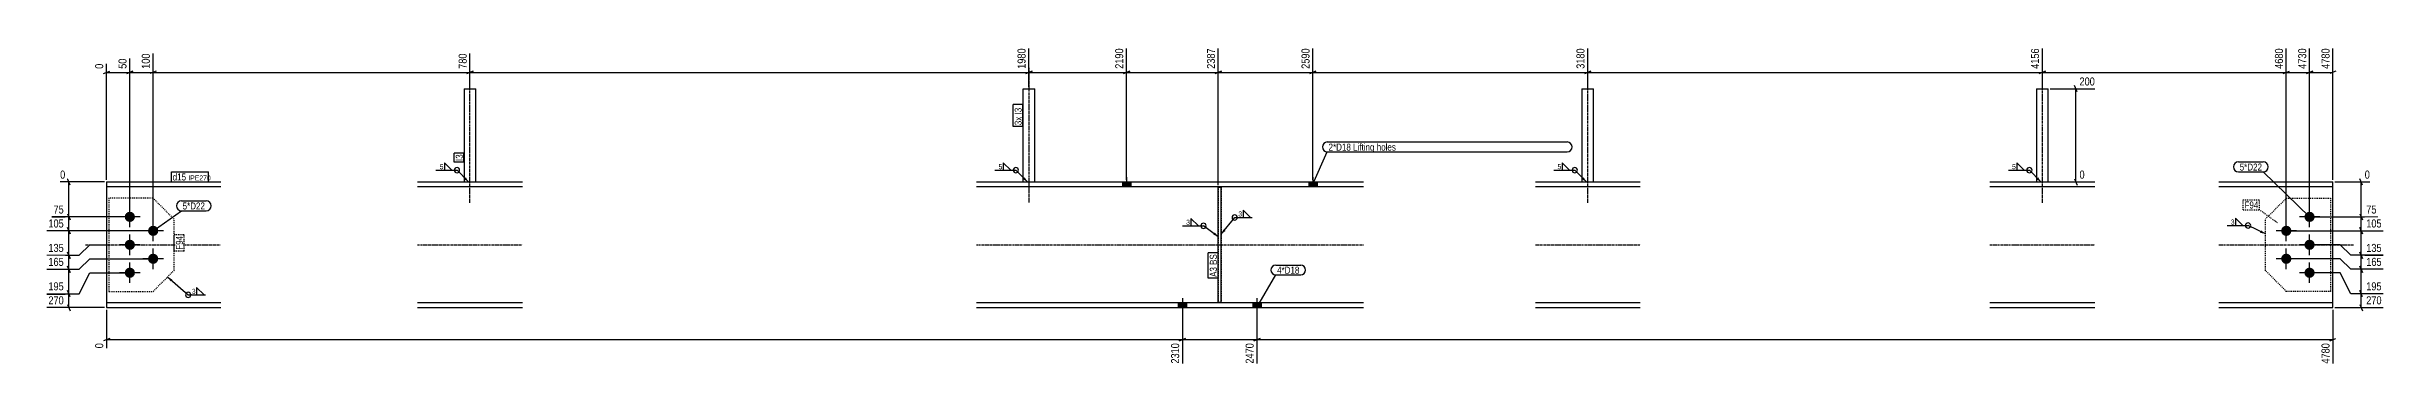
# Model space of a CAD drawing. Header units: millimetres. Extents: x 29 to 27149, y 7 to 1721.
# Drawn here: x 9851 to 14868, y 7 to 691 of the extents above; entities that cross this region are included whole.
import ezdxf

# ---------------------------------------------------------------- set-up
doc = ezdxf.new("R2010")
doc.units = ezdxf.units.MM
doc.linetypes.add('DXK_LINE_DOT2', pattern=[3.9198, 1.9599, -1.9599])
doc.linetypes.add('DXK_LINE_DOT3', pattern=[5.9187, 2.979, -0.9799, 0.9799, -0.9799])
for name, color, linetype in [('MÅLSÆTNING', 7, 'Continuous'), ('STÅL', 7, 'Continuous'), ('TEKST', 7, 'Continuous')]:
    doc.layers.add(name, color=color, linetype=linetype)
doc.styles.add('Arial Narrow', font='ARIALN.TTF', dxfattribs={"height": 0.2})

msp = doc.modelspace()

# ---------------------------------------------------------------- hatches: boundary and pattern name
at = {"layer": 'STÅL', "linetype": 'Continuous'}
for points in [[(12160.3, 390.8), (12178.3, 390.8), (12178.3, 401), (12160.3, 401)], [(12560.3, 390.8), (12578.3, 390.8), (12578.3, 401), (12560.3, 401)], [(10018.3, 326, -1), (10040.3, 326, -1)], [(10068.3, 296, -1), (10090.3, 296, -1)], [(14648.3, 296, -1), (14670.3, 296, -1)], [(14698.3, 326, -1), (14720.3, 326, -1)], [(10018.3, 266, -1), (10040.3, 266, -1)], [(14698.3, 266, -1), (14720.3, 266, -1)], [(10018.3, 206, -1), (10040.3, 206, -1)], [(10068.3, 236, -1), (10090.3, 236, -1)], [(14648.3, 236, -1), (14670.3, 236, -1)], [(14698.3, 206, -1), (14720.3, 206, -1)], [(12298.3, 141.2), (12280.3, 141.2), (12280.3, 131), (12298.3, 131)], [(12298.3, 141.2), (12280.3, 141.2), (12280.3, 131), (12298.3, 131)], [(12458.3, 141.2), (12440.3, 141.2), (12440.3, 131), (12458.3, 131)], [(12458.3, 141.2), (12440.3, 141.2), (12440.3, 131), (12458.3, 131)]]:
    msp.add_hatch(color=96, dxfattribs=at).paths.add_polyline_path(points)
at = {"layer": 'TEKST', "linetype": 'Continuous'}
for points in [[(10750.7, 411), (10756.6, 401), (10746.7, 407)], [(11950.7, 411), (11956.6, 401), (11946.7, 407)], [(13150.7, 411), (13156.6, 401), (13146.7, 407)], [(14126.7, 411), (14132.6, 401), (14122.7, 407)], [(12358.8, 292.4), (12366.3, 283.4), (12355.5, 287.8)], [(12381.5, 295.6), (12372.3, 288.7), (12377.2, 299.2)], [(14605.3, 297), (14614.3, 289.5), (14602.9, 291.9)], [(10116.8, 187.4), (10110.2, 196.9), (10120.5, 191.6)]]:
    msp.add_hatch(color=3, dxfattribs=at).paths.add_polyline_path(points)

# ---------------------------------------------------------------- linework, layer by layer
at = {"layer": 'MÅLSÆTNING', "color": 7, "linetype": 'Continuous'}
for p, q in [((9979.3, 405.5), (9979.3, 655)), ((10029.3, 330.5), (10029.3, 665.9)), ((10079.3, 300.5), (10079.3, 676.9)), ((10759.6, 605.5), (10759.6, 676.9)), ((10759.6, 605.5), (10759.6, 676.9)), ((11959.6, 605.5), (11959.6, 687.9)), ((11959.6, 605.5), (11959.6, 687.9)), ((12169.3, 405.6), (12169.3, 687.9)), ((12366.3, 394.3), (12366.3, 687.9)), ((12366.3, 394.3), (12366.3, 687.9)), ((12569.3, 405.5), (12569.3, 687.9)), ((13159.6, 605.5), (13159.6, 687.9)), ((14135.6, 605.5), (14135.6, 687.9)), ((14659.3, 300.5), (14659.3, 687.9)), ((14709.3, 330.5), (14709.3, 687.9)), ((14759.3, 405.5), (14759.3, 687.9)), ((9972.5, 633.6), (9986, 639)), ((10022.5, 633.6), (10036, 639)), ((10029.3, 636.3), (10079.3, 636.3)), ((10086, 639), (10072.5, 633.6)), ((10766.4, 639), (10752.9, 633.6)), ((10752.9, 633.6), (10766.4, 639)), ((10759.6, 636.3), (11959.6, 636.3)), ((11966.4, 639), (11952.9, 633.6)), ((11952.9, 633.6), (11966.4, 639)), ((11959.6, 636.3), (12169.3, 636.3)), ((12162.5, 633.6), (12176, 639)), ((12373, 639), (12359.5, 633.6)), ((12359.5, 633.6), (12373, 639)), ((12366.3, 636.3), (12569.3, 636.3)), ((12562.5, 633.6), (12576, 639)), ((13152.9, 633.6), (13166.4, 639)), ((14128.9, 633.6), (14142.4, 639)), ((14210.3, 594.3), (14204.9, 607.8)), ((14652.5, 633.6), (14666, 639)), ((14702.5, 633.6), (14716, 639)), ((14709.3, 636.3), (14759.3, 636.3)), ((14766, 639), (14752.5, 633.6)), ((14152.6, 601), (14248.2, 601)), ((14207.6, 401), (14207.6, 601)), ((9901, 394.3), (9895.6, 407.8)), ((14204.9, 407.8), (14210.3, 394.3)), ((14822.8, 394.3), (14817.4, 407.8)), ((9974.8, 401), (9879.6, 401)), ((14152.6, 401), (14226.2, 401)), ((14763.8, 401), (14838.7, 401)), ((14820.1, 326), (14820.1, 401)), ((9895.6, 302.8), (9901, 289.3)), ((14713.8, 326), (14856.2, 326)), ((14713.8, 326), (14856.2, 326)), ((14817.4, 332.8), (14822.8, 319.3)), ((14817.4, 332.8), (14822.8, 319.3)), ((14822.8, 289.3), (14817.4, 302.8)), ((14817.4, 302.8), (14822.8, 289.3)), ((14820.1, 296), (14820.1, 326)), ((10074.8, 296), (9851.1, 296)), ((9898.3, 243.5), (9898.3, 296)), ((9920.8, 243.5), (9943.3, 266)), ((9920.8, 243.5), (9943.3, 266)), ((9943.3, 266), (9974.8, 266)), ((9943.3, 266), (9974.8, 266)), ((14663.8, 296), (14867.2, 296)), ((14663.8, 296), (14867.2, 296)), ((14775.1, 266), (14713.8, 266)), ((14775.1, 266), (14713.8, 266)), ((14797.6, 243.5), (14775.1, 266)), ((14797.6, 243.5), (14775.1, 266)), ((9851.1, 243.5), (9920.8, 243.5)), ((9851.1, 243.5), (9920.8, 243.5)), ((9901, 236.8), (9895.6, 250.3)), ((9895.6, 250.3), (9901, 236.8)), ((9920.8, 213.5), (9943.3, 236)), ((9920.8, 213.5), (9943.3, 236)), ((9920.8, 161), (9943.3, 206)), ((9920.8, 161), (9943.3, 206)), ((9943.3, 236), (10074.8, 236)), ((9943.3, 236), (10074.8, 236)), ((9943.3, 206), (10024.8, 206)), ((9943.3, 206), (10024.8, 206)), ((14775.1, 236), (14663.8, 236)), ((14775.1, 236), (14663.8, 236)), ((14775.1, 206), (14713.8, 206)), ((14775.1, 206), (14713.8, 206)), ((14797.6, 213.5), (14775.1, 236)), ((14797.6, 213.5), (14775.1, 236)), ((14797.6, 161), (14775.1, 206)), ((14797.6, 161), (14775.1, 206)), ((14867.2, 213.5), (14797.6, 213.5)), ((14817.4, 220.3), (14822.8, 206.8)), ((14820.1, 161), (14820.1, 213.5)), ((9851.1, 161), (9920.8, 161)), ((9901, 154.3), (9895.6, 167.8)), ((9898.3, 131), (9898.3, 161)), ((14867.2, 161), (14797.6, 161)), ((14867.2, 161), (14797.6, 161)), ((14822.8, 154.3), (14817.4, 167.8)), ((14822.8, 154.3), (14817.4, 167.8)), ((14820.1, 131), (14820.1, 161)), ((9974.8, 131), (9851.1, 131)), ((9895.6, 137.8), (9901, 124.3)), ((9979.3, 126.5), (9979.3, 43.7)), ((12289.3, 116.5), (12289.3, 10.8)), ((12289.3, 116.5), (12289.3, 10.8)), ((12449.3, 116.5), (12449.3, 10.8)), ((12449.3, 116.5), (12449.3, 10.8)), ((14759.3, 126.5), (14759.3, 10.8)), ((14763.8, 131), (14867.2, 131)), ((14817.4, 137.8), (14822.8, 124.3)), ((9986, 65), (9972.5, 59.6)), ((9979.3, 62.3), (12289.3, 62.3)), ((12296, 65), (12282.5, 59.6)), ((12282.5, 59.6), (12296, 65)), ((12289.3, 62.3), (12449.3, 62.3)), ((12456, 65), (12442.5, 59.6)), ((12442.5, 59.6), (12456, 65)), ((12449.3, 62.3), (14759.3, 62.3)), ((14752.5, 59.6), (14766, 65))]:
    msp.add_line(p, q, dxfattribs=at)
at = {"layer": 'STÅL', "color": 7, "linetype": 'DXK_LINE_DOT3'}
for p, q in [((10759.6, 356), (10759.6, 646)), ((11959.6, 646), (11959.6, 356)), ((13159.6, 356), (13159.6, 646)), ((14135.6, 356), (14135.6, 646)), ((9934.3, 266), (10224.3, 266)), ((10647.1, 266), (10872.1, 266)), ((11847.1, 266), (12677.8, 266)), ((13047.1, 266), (13272.1, 266)), ((14023.1, 266), (14248.1, 266)), ((14514.3, 266), (14804.3, 266))]:
    msp.add_line(p, q, dxfattribs=at)
at = {"layer": 'STÅL', "color": 2, "linetype": 'Continuous'}
for p, q in [((10747.1, 601), (10747.1, 401)), ((10747.1, 601), (10772.1, 601)), ((10772.1, 401), (10772.1, 601)), ((11947.1, 401), (11947.1, 601)), ((11947.1, 601), (11972.1, 601)), ((11972.1, 401), (11972.1, 601)), ((13147.1, 601), (13147.1, 401)), ((13147.1, 601), (13172.1, 601)), ((13172.1, 401), (13172.1, 601)), ((14123.1, 601), (14123.1, 401)), ((14123.1, 601), (14148.1, 601)), ((14148.1, 401), (14148.1, 601)), ((9979.3, 401), (9979.3, 131)), ((9979.3, 401), (10224.3, 401)), ((10224.3, 390.8), (9979.3, 390.8)), ((10647.1, 401), (10872.1, 401)), ((10872.1, 390.8), (10647.1, 390.8)), ((11847.1, 401), (12677.8, 401)), ((12677.8, 390.8), (11847.1, 390.8)), ((12366.3, 142.2), (12366.3, 389.8)), ((12366.3, 389.8), (12372.3, 389.8)), ((12372.3, 142.2), (12372.3, 389.8)), ((13047.1, 401), (13272.1, 401)), ((13272.1, 390.8), (13047.1, 390.8)), ((14023.1, 401), (14248.1, 401)), ((14248.1, 390.8), (14023.1, 390.8)), ((14514.3, 401), (14759.3, 401)), ((14759.3, 390.8), (14514.3, 390.8)), ((14759.3, 131), (14759.3, 401)), ((10224.3, 141.2), (9979.3, 141.2)), ((9979.3, 131), (10224.3, 131)), ((10872.1, 141.2), (10647.1, 141.2)), ((10647.1, 131), (10872.1, 131)), ((12677.8, 141.2), (11847.1, 141.2)), ((11847.1, 131), (12677.8, 131)), ((12372.3, 142.2), (12366.3, 142.2)), ((13272.1, 141.2), (13047.1, 141.2)), ((13047.1, 131), (13272.1, 131)), ((14248.1, 141.2), (14023.1, 141.2)), ((14023.1, 131), (14248.1, 131)), ((14759.3, 141.2), (14514.3, 141.2)), ((14514.3, 131), (14759.3, 131))]:
    msp.add_line(p, q, dxfattribs=at)
at = {"layer": 'STÅL', "color": 96, "linetype": 'Continuous'}
for p, q in [((12169.3, 411), (12169.3, 390.8)), ((12569.3, 411), (12569.3, 390.8)), ((12160.3, 401), (12160.3, 390.8)), ((12178.3, 401), (12178.3, 390.8)), ((12560.3, 401), (12560.3, 390.8)), ((12578.3, 401), (12578.3, 390.8)), ((10051.3, 326), (10007.3, 326)), ((10029.3, 304), (10029.3, 348)), ((10079.3, 274), (10079.3, 318)), ((14659.3, 274), (14659.3, 318)), ((14731.3, 326), (14687.3, 326)), ((14709.3, 304), (14709.3, 348)), ((10051.3, 266), (10007.3, 266)), ((10029.3, 244), (10029.3, 288)), ((10101.3, 296), (10057.3, 296)), ((10079.3, 214), (10079.3, 258)), ((14681.3, 296), (14637.3, 296)), ((14659.3, 214), (14659.3, 258)), ((14731.3, 266), (14687.3, 266)), ((14709.3, 244), (14709.3, 288)), ((10051.3, 206), (10007.3, 206)), ((10029.3, 184), (10029.3, 228)), ((10101.3, 236), (10057.3, 236)), ((14681.3, 236), (14637.3, 236)), ((14731.3, 206), (14687.3, 206)), ((14709.3, 184), (14709.3, 228)), ((12289.3, 151.2), (12289.3, 86.2)), ((12289.3, 151.2), (12289.3, 86.2)), ((12449.3, 151.2), (12449.3, 86.2)), ((12449.3, 151.2), (12449.3, 86.2)), ((12280.3, 141.2), (12280.3, 131)), ((12280.3, 141.2), (12280.3, 131)), ((12298.3, 141.2), (12298.3, 131)), ((12298.3, 141.2), (12298.3, 131)), ((12440.3, 141.2), (12440.3, 131)), ((12440.3, 141.2), (12440.3, 131)), ((12458.3, 141.2), (12458.3, 131)), ((12458.3, 141.2), (12458.3, 131))]:
    msp.add_line(p, q, dxfattribs=at)
at = {"layer": 'STÅL', "color": 7, "linetype": 'DXK_LINE_DOT2'}
for p, q in [((9984.3, 366), (9984.3, 166)), ((10079.3, 366), (9984.3, 366)), ((10124.3, 321), (10079.3, 366)), ((10747.1, 401), (10772.1, 401)), ((11947.1, 401), (11972.1, 401)), ((12372.3, 389.8), (12366.3, 389.8)), ((12366.3, 389.8), (12366.3, 142.2)), ((12372.3, 389.8), (12372.3, 142.2)), ((13147.1, 401), (13172.1, 401)), ((14123.1, 401), (14148.1, 401)), ((14614.3, 321), (14659.3, 366)), ((14659.3, 366), (14754.3, 366)), ((14754.3, 366), (14754.3, 166)), ((10124.3, 211), (10124.3, 321)), ((14614.3, 211), (14614.3, 321)), ((10079.3, 166), (10124.3, 211)), ((14659.3, 166), (14614.3, 211)), ((9984.3, 166), (10079.3, 166)), ((14754.3, 166), (14659.3, 166)), ((12372.3, 142.2), (12366.3, 142.2))]:
    msp.add_line(p, q, dxfattribs=at)
at = {"layer": 'TEKST', "color": 3, "linetype": 'Continuous'}
for p, q in [((11956.6, 401), (11931.7, 426.3)), ((13156.6, 401), (13131.7, 426.3)), ((14132.6, 401), (14107.7, 426.3)), ((12366.3, 283.4), (12334.5, 306.7)), ((14614.3, 289.5), (14577.2, 307.3))]:
    msp.add_line(p, q, dxfattribs=at)
for centre in [(11931.7, 426.3), (13131.7, 426.3), (14107.7, 426.3), (12334.5, 306.7), (14577.2, 307.3)]:
    msp.add_arc(centre, 5.62, 270, 90, dxfattribs=at)

# ---------------------------------------------------------------- wipeouts: each hides what was drawn before it
at = {"color": 0}
for points in [[(12650.9, 468.3), (12650.9, 484.1), (12603, 484.1), (12603, 468.3)], [(11902.3, 427.6), (11902.3, 440.7), (11893.6, 440.7), (11893.6, 427.6)], [(14078.3, 427.6), (14078.3, 440.7), (14069.6, 440.7), (14069.6, 427.6)], [(12305, 308.1), (12305, 321.1), (12296.3, 321.1), (12296.3, 308.1)], [(12417.1, 326), (12417.1, 339.1), (12408.4, 339.1), (12408.4, 326)], [(14547.7, 308.7), (14547.7, 321.7), (14539.1, 321.7), (14539.1, 308.7)], [(12540.4, 203.9), (12540.4, 219.7), (12492.5, 219.7), (12492.5, 203.9)]]:
    msp.add_wipeout(points, dxfattribs=at).dxf.layer = 'TEKST'

# ---------------------------------------------------------------- next in the draw order: linework, layer by layer
at = {"layer": 'TEKST', "color": 3, "linetype": 'Continuous'}
for p, q in [((11886.6, 426.3), (11931.7, 426.3)), ((11920.6, 426.3), (11904.6, 442.3)), ((11904.6, 442.3), (11904.6, 426.3)), ((11904.6, 426.3), (11920.6, 426.3)), ((14062.6, 426.3), (14107.7, 426.3)), ((14096.6, 426.3), (14080.6, 442.3)), ((14080.6, 442.3), (14080.6, 426.3)), ((14080.6, 426.3), (14096.6, 426.3)), ((12289.4, 306.7), (12334.5, 306.7)), ((12323.4, 306.7), (12307.3, 322.8)), ((12307.3, 322.8), (12307.3, 306.7)), ((12307.3, 306.7), (12323.4, 306.7)), ((12372.3, 288.7), (12401.4, 324.7)), ((12401.4, 324.7), (12438.7, 324.7)), ((12435.4, 324.7), (12419.4, 340.7)), ((12419.4, 340.7), (12419.4, 324.7)), ((12419.4, 324.7), (12435.4, 324.7)), ((14532.1, 307.3), (14577.2, 307.3)), ((14566.1, 307.3), (14550.1, 323.4)), ((14550.1, 323.4), (14550.1, 307.3)), ((14550.1, 307.3), (14566.1, 307.3))]:
    msp.add_line(p, q, dxfattribs=at)
for centre, start, end in [((11931.7, 426.3), 90, 270), ((14107.7, 426.3), 90, 270), ((12334.5, 306.7), 90, 270), ((12401.4, 324.7), 90, 270), ((12401.4, 324.7), 270, 90), ((14577.2, 307.3), 90, 270)]:
    msp.add_arc(centre, 5.62, start, end, dxfattribs=at)

# ---------------------------------------------------------------- next in the draw order: texts
at = {"layer": 'TEKST', "color": 3, "style": 'Arial Narrow'}
for s, p in [('5', (11894.5, 428.5)), ('5', (14070.5, 428.5)), ('3', (12297.2, 309)), ('3', (12409.3, 326.9)), ('3', (14540, 309.6))]:
    msp.add_text(s, height=10.7, dxfattribs=at).set_placement(p)

# ---------------------------------------------------------------- next in the draw order: wipeouts: each hides what was drawn before it
at = {"color": 0, "linetype": 'Continuous'}
for points in [[(10075.7, 680.5), (10050.5, 680.5), (10050.5, 640.4), (10075.7, 640.4)], [(11956, 691.5), (11930.8, 691.5), (11930.8, 640.4), (11956, 640.4)], [(12165.7, 691.5), (12140.5, 691.5), (12140.5, 640.4), (12165.7, 640.4)], [(12565.7, 691.5), (12540.5, 691.5), (12540.5, 640.4), (12565.7, 640.4)], [(14755.7, 691.5), (14730.5, 691.5), (14730.5, 640.4), (14755.7, 640.4)], [(14229.8, 404.6), (14229.8, 429.8), (14211.7, 429.8), (14211.7, 404.6)], [(14842.3, 404.6), (14842.3, 429.8), (14824.1, 429.8), (14824.1, 404.6)], [(14856.5, 329.6), (14856.5, 354.8), (14827.4, 354.8), (14827.4, 329.6)], [(9890.9, 299.6), (9890.9, 324.8), (9850.8, 324.8), (9850.8, 299.6)], [(14867.5, 217.1), (14867.5, 242.3), (14827.4, 242.3), (14827.4, 217.1)], [(9890.9, 164.6), (9890.9, 189.8), (9850.8, 189.8), (9850.8, 164.6)], [(9975.7, 58.3), (9950.5, 58.3), (9950.5, 40.1), (9975.7, 40.1)], [(12285.7, 58.3), (12260.5, 58.3), (12260.5, 7.2), (12285.7, 7.2)], [(12445.7, 58.3), (12420.5, 58.3), (12420.5, 7.2), (12445.7, 7.2)], [(14755.7, 58.3), (14730.5, 58.3), (14730.5, 7.2), (14755.7, 7.2)]]:
    msp.add_wipeout(points, dxfattribs=at).dxf.layer = 'MÅLSÆTNING'
at = {"color": 0}
for points in [[(11944, 541.2), (11928.2, 541.2), (11928.2, 522.9), (11944, 522.9)], [(10744, 460.4), (10728.2, 460.4), (10728.2, 446), (10744, 446)], [(12650.9, 468.3), (12650.9, 484.1), (12603, 484.1), (12603, 468.3)], [(10150, 404.2), (10150, 419.9), (10121.2, 419.9), (10121.2, 404.2)], [(14607.2, 425.5), (14607.2, 441.3), (14559.3, 441.3), (14559.3, 425.5)], [(10190.6, 341.9), (10190.6, 357.6), (10142.6, 357.6), (10142.6, 341.9)], [(12363.1, 218.1), (12347.4, 218.1), (12347.4, 197), (12363.1, 197)], [(12540.4, 203.9), (12540.4, 219.7), (12492.5, 219.7), (12492.5, 203.9)], [(10170.1, 159.8), (10170.1, 172.8), (10161.4, 172.8), (10161.4, 159.8)]]:
    msp.add_wipeout(points, dxfattribs=at).dxf.layer = 'TEKST'

# ---------------------------------------------------------------- next in the draw order: linework, layer by layer
at = {"layer": 'MÅLSÆTNING', "color": 7, "linetype": 'Continuous'}
for p, q in [((10029.3, 330.5), (10029.3, 665.9)), ((10079.3, 300.5), (10079.3, 676.9)), ((12169.3, 405.6), (12169.3, 687.9)), ((12569.3, 405.5), (12569.3, 687.9)), ((14709.3, 330.5), (14709.3, 687.9)), ((9979.3, 636.3), (10029.3, 636.3)), ((10036, 639), (10022.5, 633.6)), ((10086, 639), (10072.5, 633.6)), ((10079.3, 636.3), (10759.6, 636.3)), ((12176, 639), (12162.5, 633.6)), ((12169.3, 636.3), (12366.3, 636.3)), ((12576, 639), (12562.5, 633.6)), ((12569.3, 636.3), (13159.6, 636.3)), ((14659.3, 636.3), (14709.3, 636.3)), ((14716, 639), (14702.5, 633.6)), ((9898.3, 326), (9898.3, 401)), ((10024.8, 326), (9862.1, 326)), ((10024.8, 326), (9862.1, 326)), ((9895.6, 332.8), (9901, 319.3)), ((9895.6, 332.8), (9901, 319.3)), ((9901, 289.3), (9895.6, 302.8)), ((9898.3, 296), (9898.3, 326)), ((10074.8, 296), (9851.1, 296)), ((14820.1, 243.5), (14820.1, 296)), ((9851.1, 213.5), (9920.8, 213.5)), ((9851.1, 213.5), (9920.8, 213.5)), ((9901, 206.8), (9895.6, 220.3)), ((9895.6, 220.3), (9901, 206.8)), ((9898.3, 213.5), (9898.3, 243.5)), ((14867.2, 243.5), (14797.6, 243.5)), ((14867.2, 243.5), (14797.6, 243.5)), ((14867.2, 213.5), (14797.6, 213.5)), ((14822.8, 236.8), (14817.4, 250.3)), ((14817.4, 250.3), (14822.8, 236.8)), ((14822.8, 206.8), (14817.4, 220.3)), ((14820.1, 213.5), (14820.1, 243.5))]:
    msp.add_line(p, q, dxfattribs=at)
at = {"layer": 'TEKST', "color": 7, "linetype": 'Continuous'}
for p, q in [((12569.3, 395.9), (12600.3, 465.6)), ((12449.3, 131.1), (12489.8, 201.2)), ((12489.8, 222.4), (12543.1, 222.4)), ((12489.8, 201.2), (12543.1, 201.2))]:
    msp.add_line(p, q, dxfattribs=at)
at = {"layer": 'TEKST', "color": 3, "linetype": 'Continuous'}
for p, q in [((10110.2, 196.9), (10154.5, 158.4)), ((10154.5, 158.4), (10191.7, 158.4)), ((10188.5, 158.4), (10172.4, 174.5)), ((10172.4, 174.5), (10172.4, 158.4)), ((10172.4, 158.4), (10188.5, 158.4))]:
    msp.add_line(p, q, dxfattribs=at)
at = {"layer": 'TEKST', "color": 7, "linetype": 'Continuous'}
for centre, start, end in [((12600.3, 476.2), 90, 270), ((12489.8, 211.8), 90, 270), ((12543.1, 211.8), 270, 90)]:
    msp.add_arc(centre, 10.6, start, end, dxfattribs=at)
at = {"layer": 'TEKST', "color": 3, "linetype": 'Continuous'}
for start, end in [(90, 270), (270, 90)]:
    msp.add_arc((10154.5, 158.4), 5.62, start, end, dxfattribs=at)

# ---------------------------------------------------------------- next in the draw order: texts
at = {"layer": 'MÅLSÆTNING', "color": 3, "linetype": 'Continuous', "style": 'Arial Narrow'}
for s, height, p in [('100', 17.18, (10072.1, 644)), ('1980', 17.18, (11952.4, 644)), ('2190', 17.18, (12162.1, 644)), ('2590', 17.18, (12562.1, 644)), ('4780', 17.18, (14752.1, 644)), ('0', 17.2, (9972.1, 43.7)), ('2310', 17.18, (12282.1, 10.8)), ('2470', 17.18, (12442.1, 10.8)), ('4780', 17.18, (14752.1, 10.8))]:
    msp.add_text(s, height=height, rotation=90.0002, dxfattribs=at).set_placement(p)
for s, height, p in [('0', 17.2, (14215.3, 408.2)), ('0', 17.2, (14827.7, 408.2)), ('105', 17.18, (9854.4, 303.2)), ('75', 17.18, (14831, 333.2)), ('165', 17.18, (14831, 220.7))]:
    msp.add_text(s, height=height, dxfattribs=at).set_placement(p)
at = {"layer": 'TEKST', "color": 3, "style": 'Arial Narrow'}
for s, height, p in [('4*D18', 15.03, (12492.5, 203.9)), ('3', 10.7, (10162.3, 160.7))]:
    msp.add_text(s, height=height, dxfattribs=at).set_placement(p)

# ---------------------------------------------------------------- next in the draw order: wipeouts: each hides what was drawn before it
at = {"color": 0, "linetype": 'Continuous'}
msp.add_wipeout([(9890.9, 134.6), (9890.9, 159.8), (9850.8, 159.8), (9850.8, 134.6)], dxfattribs=at).dxf.layer = 'MÅLSÆTNING'
at = {"color": 0}
for points in [[(11944, 541.2), (11928.2, 541.2), (11928.2, 522.9), (11944, 522.9)], [(10744, 460.4), (10728.2, 460.4), (10728.2, 446), (10744, 446)], [(13112.6, 468.3), (13112.6, 484.1), (12655.6, 484.1), (12655.6, 468.3)], [(10150, 404.2), (10150, 419.9), (10121.2, 419.9), (10121.2, 404.2)], [(14607.2, 425.5), (14607.2, 441.3), (14559.3, 441.3), (14559.3, 425.5)], [(10190.6, 341.9), (10190.6, 357.6), (10142.6, 357.6), (10142.6, 341.9)], [(14599.3, 344), (14599.3, 359.7), (14569.6, 359.7), (14569.6, 344)], [(12363.1, 218.1), (12347.4, 218.1), (12347.4, 197), (12363.1, 197)]]:
    msp.add_wipeout(points, dxfattribs=at).dxf.layer = 'TEKST'

# ---------------------------------------------------------------- next in the draw order: linework, layer by layer
at = {"layer": 'MÅLSÆTNING', "color": 7, "linetype": 'Continuous'}
for p, q in [((9898.3, 161), (9898.3, 213.5)), ((9851.1, 161), (9920.8, 161)), ((9901, 154.3), (9895.6, 167.8))]:
    msp.add_line(p, q, dxfattribs=at)
at = {"layer": 'TEKST', "color": 7, "linetype": 'Continuous'}
for p, q in [((11946.7, 520.2), (11925.5, 520.2)), ((10725.5, 443.3), (10725.5, 463.1)), ((10746.7, 463.1), (10725.5, 463.1)), ((10746.7, 443.3), (10746.7, 463.1)), ((10118.5, 401.5), (10118.5, 422.6)), ((10746.7, 443.3), (10725.5, 443.3)), ((14556.6, 444), (14609.9, 444)), ((14556.6, 422.8), (14609.9, 422.8)), ((10139.9, 360.3), (10193.3, 360.3)), ((10079.3, 296), (10139.9, 339.2)), ((10139.9, 339.2), (10193.3, 339.2)), ((12365.8, 194.3), (12344.7, 194.3))]:
    msp.add_line(p, q, dxfattribs=at)
at = {"layer": 'TEKST', "color": 3, "linetype": 'Continuous'}
msp.add_line((10756.6, 401), (10731.7, 426.3), dxfattribs=at)
msp.add_arc((10731.7, 426.3), 5.62, 270, 90, dxfattribs=at)
at = {"layer": 'TEKST', "color": 7, "linetype": 'Continuous'}
for centre, start, end in [((14556.6, 433.4), 90, 270), ((14609.9, 433.4), 270, 90), ((10139.9, 349.7), 90, 270), ((10193.3, 349.7), 270, 90)]:
    msp.add_arc(centre, 10.6, start, end, dxfattribs=at)

# ---------------------------------------------------------------- next in the draw order: texts
at = {"layer": 'MÅLSÆTNING', "color": 3, "linetype": 'Continuous', "style": 'Arial Narrow'}
for s, p in [('270', (9854.4, 138.2)), ('195', (9854.4, 168.2))]:
    msp.add_text(s, height=17.18, dxfattribs=at).set_placement(p)
at = {"layer": 'TEKST', "color": 3, "style": 'Arial Narrow'}
msp.add_text('I3', height=15.03, rotation=90.0002, dxfattribs=at).set_placement((10744, 446))
for p in [(14559.3, 425.5), (10142.6, 341.9)]:
    msp.add_text('5*D22', height=15.03, dxfattribs=at).set_placement(p)

# ---------------------------------------------------------------- next in the draw order: wipeouts: each hides what was drawn before it
at = {"color": 0, "linetype": 'Continuous'}
for points in [[(10025.7, 669.5), (10000.5, 669.5), (10000.5, 640.4), (10025.7, 640.4)], [(10756, 680.5), (10730.8, 680.5), (10730.8, 640.4), (10756, 640.4)], [(12362.7, 691.5), (12337.5, 691.5), (12337.5, 640.4), (12362.7, 640.4)], [(13156, 691.5), (13130.8, 691.5), (13130.8, 640.4), (13156, 640.4)], [(14705.7, 691.5), (14680.5, 691.5), (14680.5, 640.4), (14705.7, 640.4)], [(9894.2, 404.6), (9894.2, 429.8), (9876, 429.8), (9876, 404.6)], [(9890.9, 329.6), (9890.9, 354.8), (9861.8, 354.8), (9861.8, 329.6)], [(14867.5, 299.6), (14867.5, 324.8), (14827.4, 324.8), (14827.4, 299.6)], [(9890.9, 247.1), (9890.9, 272.3), (9850.8, 272.3), (9850.8, 247.1)], [(14867.5, 247.1), (14867.5, 272.3), (14827.4, 272.3), (14827.4, 247.1)], [(14867.5, 164.6), (14867.5, 189.8), (14827.4, 189.8), (14827.4, 164.6)]]:
    msp.add_wipeout(points, dxfattribs=at).dxf.layer = 'MÅLSÆTNING'
at = {"color": 0}
for points in [[(11944, 560.3), (11928.2, 560.3), (11928.2, 545.9), (11944, 545.9)], [(13112.6, 468.3), (13112.6, 484.1), (12655.6, 484.1), (12655.6, 468.3)], [(10195.2, 404.2), (10195.2, 415.4), (10154.7, 415.4), (10154.7, 404.2)], [(14599.3, 344), (14599.3, 359.7), (14569.6, 359.7), (14569.6, 344)], [(12363.1, 245.8), (12347.4, 245.8), (12347.4, 222.8), (12363.1, 222.8)]]:
    msp.add_wipeout(points, dxfattribs=at).dxf.layer = 'TEKST'

# ---------------------------------------------------------------- next in the draw order: linework, layer by layer
at = {"layer": 'MÅLSÆTNING', "color": 7, "linetype": 'Continuous'}
for p, q in [((13159.6, 605.5), (13159.6, 687.9)), ((14659.3, 300.5), (14659.3, 687.9)), ((13166.4, 639), (13152.9, 633.6)), ((13159.6, 636.3), (14135.6, 636.3)), ((14652.5, 633.6), (14666, 639))]:
    msp.add_line(p, q, dxfattribs=at)
at = {"layer": 'TEKST', "color": 7, "linetype": 'Continuous'}
for p, q in [((12600.3, 486.8), (13115.3, 486.8)), ((12600.3, 465.6), (13115.3, 465.6)), ((14709.3, 326), (14609.9, 422.8))]:
    msp.add_line(p, q, dxfattribs=at)
at = {"layer": 'TEKST', "color": 7, "linetype": 'DXK_LINE_DOT2'}
for p, q in [((14566.9, 362.4), (14602, 362.4)), ((14566.9, 341.3), (14566.9, 362.4)), ((14602, 341.3), (14602, 362.4)), ((14566.9, 341.3), (14602, 341.3)), ((14640.4, 313), (14602, 341.3))]:
    msp.add_line(p, q, dxfattribs=at)
at = {"layer": 'TEKST', "color": 7, "linetype": 'Continuous'}
msp.add_arc((13115.3, 476.2), 10.6, 270, 90, dxfattribs=at)

# ---------------------------------------------------------------- next in the draw order: texts
at = {"layer": 'MÅLSÆTNING', "color": 3, "linetype": 'Continuous', "style": 'Arial Narrow'}
for s, p in [('50', (10022.1, 644)), ('780', (10752.4, 644)), ('2387', (12359.1, 644)), ('3180', (13152.4, 644)), ('4730', (14702.1, 644))]:
    msp.add_text(s, height=17.18, rotation=90.0002, dxfattribs=at).set_placement(p)
for s, height, p in [('0', 17.2, (9879.6, 408.2)), ('75', 17.18, (9865.4, 333.2)), ('105', 17.18, (14831, 303.2)), ('135', 17.18, (9854.4, 250.7)), ('135', 17.18, (14831, 250.7))]:
    msp.add_text(s, height=height, dxfattribs=at).set_placement(p)
at = {"layer": 'TEKST', "color": 3, "style": 'Arial Narrow'}
for s, height, p in [('2*D18', 15.03, (12603, 468.3)), ('Lifting holes', 15.032, (12655.6, 468.3)), ('F94', 15.03, (14569.6, 344))]:
    msp.add_text(s, height=height, dxfattribs=at).set_placement(p)

# ---------------------------------------------------------------- next in the draw order: wipeouts: each hides what was drawn before it
at = {"color": 0, "linetype": 'Continuous'}
for points in [[(9975.7, 658.6), (9950.5, 658.6), (9950.5, 640.4), (9975.7, 640.4)], [(14867.5, 134.6), (14867.5, 159.8), (14827.4, 159.8), (14827.4, 134.6)]]:
    msp.add_wipeout(points, dxfattribs=at).dxf.layer = 'MÅLSÆTNING'
at = {"color": 0}
for points in [[(11944, 560.3), (11928.2, 560.3), (11928.2, 545.9), (11944, 545.9)], [(10195.2, 404.2), (10195.2, 415.4), (10154.7, 415.4), (10154.7, 404.2)], [(10702.3, 427.6), (10702.3, 440.7), (10693.6, 440.7), (10693.6, 427.6)], [(10143.2, 285), (10127.4, 285), (10127.4, 255.3), (10143.2, 255.3)], [(12363.1, 245.8), (12347.4, 245.8), (12347.4, 222.8), (12363.1, 222.8)]]:
    msp.add_wipeout(points, dxfattribs=at).dxf.layer = 'TEKST'

# ---------------------------------------------------------------- next in the draw order: linework, layer by layer
at = {"layer": 'TEKST', "color": 7, "linetype": 'Continuous'}
for p, q in [((11925.5, 520.2), (11925.5, 567.7)), ((11946.7, 567.7), (11925.5, 567.7)), ((11946.7, 520.2), (11946.7, 567.7)), ((10118.5, 422.6), (10197.9, 422.6)), ((10118.5, 401.5), (10197.9, 401.5)), ((10197.9, 401.5), (10197.9, 422.6)), ((12344.7, 194.3), (12344.7, 248.5)), ((12365.8, 248.5), (12344.7, 248.5)), ((12365.8, 194.3), (12365.8, 248.5))]:
    msp.add_line(p, q, dxfattribs=at)
at = {"layer": 'TEKST', "color": 3, "linetype": 'Continuous'}
for p, q in [((10686.6, 426.3), (10731.7, 426.3)), ((10720.6, 426.3), (10704.6, 442.3)), ((10704.6, 442.3), (10704.6, 426.3)), ((10704.6, 426.3), (10720.6, 426.3))]:
    msp.add_line(p, q, dxfattribs=at)
msp.add_arc((10731.7, 426.3), 5.62, 90, 270, dxfattribs=at)

# ---------------------------------------------------------------- next in the draw order: texts
at = {"layer": 'MÅLSÆTNING', "color": 3, "linetype": 'Continuous', "style": 'Arial Narrow'}
msp.add_text('0', height=17.2, rotation=90.0002, dxfattribs=at).set_placement((9972.1, 644))
for s, p in [('270', (14831, 138.2)), ('195', (14831, 168.2))]:
    msp.add_text(s, height=17.18, dxfattribs=at).set_placement(p)
at = {"layer": 'TEKST', "color": 3, "style": 'Arial Narrow'}
for s, p in [('I3', (11944, 545.9)), ('3x', (11944, 522.9)), ('BS', (12363.1, 222.8)), ('A3', (12363.1, 197))]:
    msp.add_text(s, height=15.03, rotation=90.0002, dxfattribs=at).set_placement(p)
for s, height, p in [('d15', 15.03, (10121.2, 404.2)), ('IPE270', 10.74, (10154.7, 404.2)), ('5', 10.7, (10694.5, 428.5))]:
    msp.add_text(s, height=height, dxfattribs=at).set_placement(p)

# ---------------------------------------------------------------- next in the draw order: wipeouts: each hides what was drawn before it
at = {"color": 0, "linetype": 'Continuous'}
for points in [[(14132, 691.5), (14106.8, 691.5), (14106.8, 640.4), (14132, 640.4)], [(9890.9, 217.1), (9890.9, 242.3), (9850.8, 242.3), (9850.8, 217.1)]]:
    msp.add_wipeout(points, dxfattribs=at).dxf.layer = 'MÅLSÆTNING'
at = {"color": 0}
for points in [[(13102.3, 427.6), (13102.3, 440.7), (13093.6, 440.7), (13093.6, 427.6)], [(10143.2, 285), (10127.4, 285), (10127.4, 255.3), (10143.2, 255.3)]]:
    msp.add_wipeout(points, dxfattribs=at).dxf.layer = 'TEKST'

# ---------------------------------------------------------------- next in the draw order: linework, layer by layer
at = {"layer": 'MÅLSÆTNING', "color": 7, "linetype": 'Continuous'}
for p, q in [((14135.6, 605.5), (14135.6, 687.9)), ((14142.4, 639), (14128.9, 633.6)), ((14135.6, 636.3), (14659.3, 636.3))]:
    msp.add_line(p, q, dxfattribs=at)
at = {"layer": 'TEKST', "color": 3, "linetype": 'Continuous'}
for p, q in [((13086.6, 426.3), (13131.7, 426.3)), ((13120.6, 426.3), (13104.6, 442.3)), ((13104.6, 442.3), (13104.6, 426.3)), ((13104.6, 426.3), (13120.6, 426.3))]:
    msp.add_line(p, q, dxfattribs=at)
at = {"layer": 'TEKST', "color": 7, "linetype": 'DXK_LINE_DOT2'}
for p, q in [((10124.7, 252.6), (10124.7, 287.7)), ((10145.9, 287.7), (10124.7, 287.7)), ((10145.9, 252.6), (10124.7, 252.6)), ((10145.9, 252.6), (10145.9, 287.7))]:
    msp.add_line(p, q, dxfattribs=at)
at = {"layer": 'TEKST', "color": 3, "linetype": 'Continuous'}
msp.add_arc((13131.7, 426.3), 5.62, 90, 270, dxfattribs=at)

# ---------------------------------------------------------------- next in the draw order: texts
at = {"layer": 'MÅLSÆTNING', "color": 3, "linetype": 'Continuous', "style": 'Arial Narrow'}
msp.add_text('4156', height=17.18, rotation=90.0002, dxfattribs=at).set_placement((14128.4, 644))
msp.add_text('165', height=17.18, dxfattribs=at).set_placement((9854.4, 220.7))
at = {"layer": 'TEKST', "color": 3, "style": 'Arial Narrow'}
msp.add_text('5', height=10.7, dxfattribs=at).set_placement((13094.5, 428.5))
msp.add_text('F94', height=15.03, rotation=90.0002, dxfattribs=at).set_placement((10143.2, 255.3))

# ---------------------------------------------------------------- next in the draw order: wipeouts: each hides what was drawn before it
at = {"color": 0, "linetype": 'Continuous'}
for points in [[(14655.7, 691.5), (14630.5, 691.5), (14630.5, 640.4), (14655.7, 640.4)], [(14251.8, 604.6), (14251.8, 629.8), (14211.7, 629.8), (14211.7, 604.6)]]:
    msp.add_wipeout(points, dxfattribs=at).dxf.layer = 'MÅLSÆTNING'

# ---------------------------------------------------------------- next in the draw order: texts
at = {"layer": 'MÅLSÆTNING', "color": 3, "linetype": 'Continuous', "style": 'Arial Narrow'}
msp.add_text('4680', height=17.18, rotation=90.0002, dxfattribs=at).set_placement((14652.1, 644))
msp.add_text('200', height=17.18, dxfattribs=at).set_placement((14215.3, 608.2))

doc.saveas('drawing.dxf')
